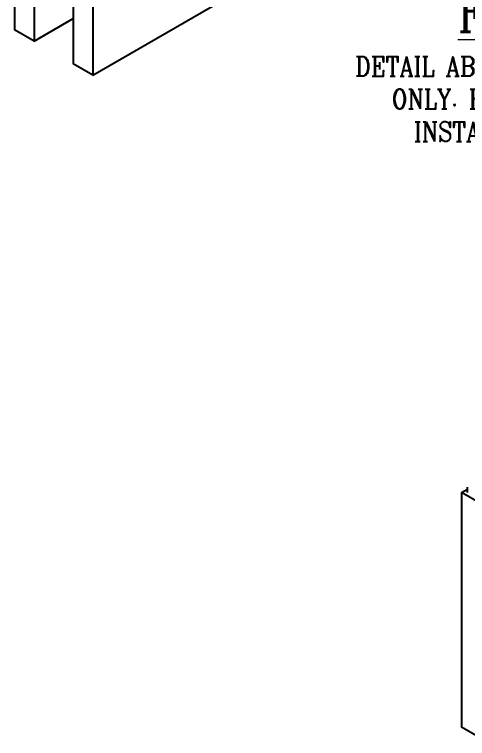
# Model space of a CAD drawing. Header units: inches. Extents: x 11.2 to 80.1, y 7.4 to 95.1.
# Drawn here: x 11.2 to 34.36, y 22.89 to 59.91 of the extents above; entities that cross this region are included whole.
import ezdxf

# ---------------------------------------------------------------- set-up
doc = ezdxf.new("R2010")
doc.units = ezdxf.units.IN
doc.header["$MEASUREMENT"] = 0
doc.layers.add('DIM', color=3, linetype='Continuous', lineweight=13)
doc.styles.add('RomanC', font='romanc.shx', dxfattribs={"width": 0.85, "height": 5})

msp = doc.modelspace()

# ---------------------------------------------------------------- linework, layer by layer
at = {"ltscale": 0.15}
for p, q in [((11.2, 71.117), (11.2, 59.117)), ((12.2, 70.54), (12.2, 58.54)), ((14.2, 69.385), (14.2, 57.385)), ((15.2, 68.808), (15.2, 56.808)), ((15.2, 56.808), (26.776, 63.491)), ((12.2, 58.54), (14.2, 59.694)), ((12.2, 58.54), (11.2, 59.117)), ((15.2, 56.808), (14.2, 57.385)), ((34.062, 35.469), (34.362, 35.641)), ((34.362, 35.475), (34.362, 35.734)), ((34.062, 35.469), (34.062, 23.469)), ((35.062, 34.891), (34.062, 35.469)), ((35.062, 22.891), (34.062, 23.469))]:
    msp.add_line(p, q, dxfattribs=at)

# ---------------------------------------------------------------- texts
at = {"layer": 'DIM', "insert": (40.054, 61.019), "char_height": 2, "width": 90.08, "attachment_point": 2, "style": 'RomanC'}
msp.add_mtext('{\\LFACE NAIL}', dxfattribs=at)
at = {"layer": 'DIM', "color": 3, "insert": (40.272, 57.752), "char_height": 1, "width": 28.62233, "attachment_point": 2, "style": 'RomanC'}
msp.add_mtext("DETAIL ABOVE IS A GENERAL DRAWING ONLY. FOLLOW MANUFACTURER'S INSTALLATION INSTRUCTIONS", dxfattribs=at)

doc.saveas('drawing.dxf')
